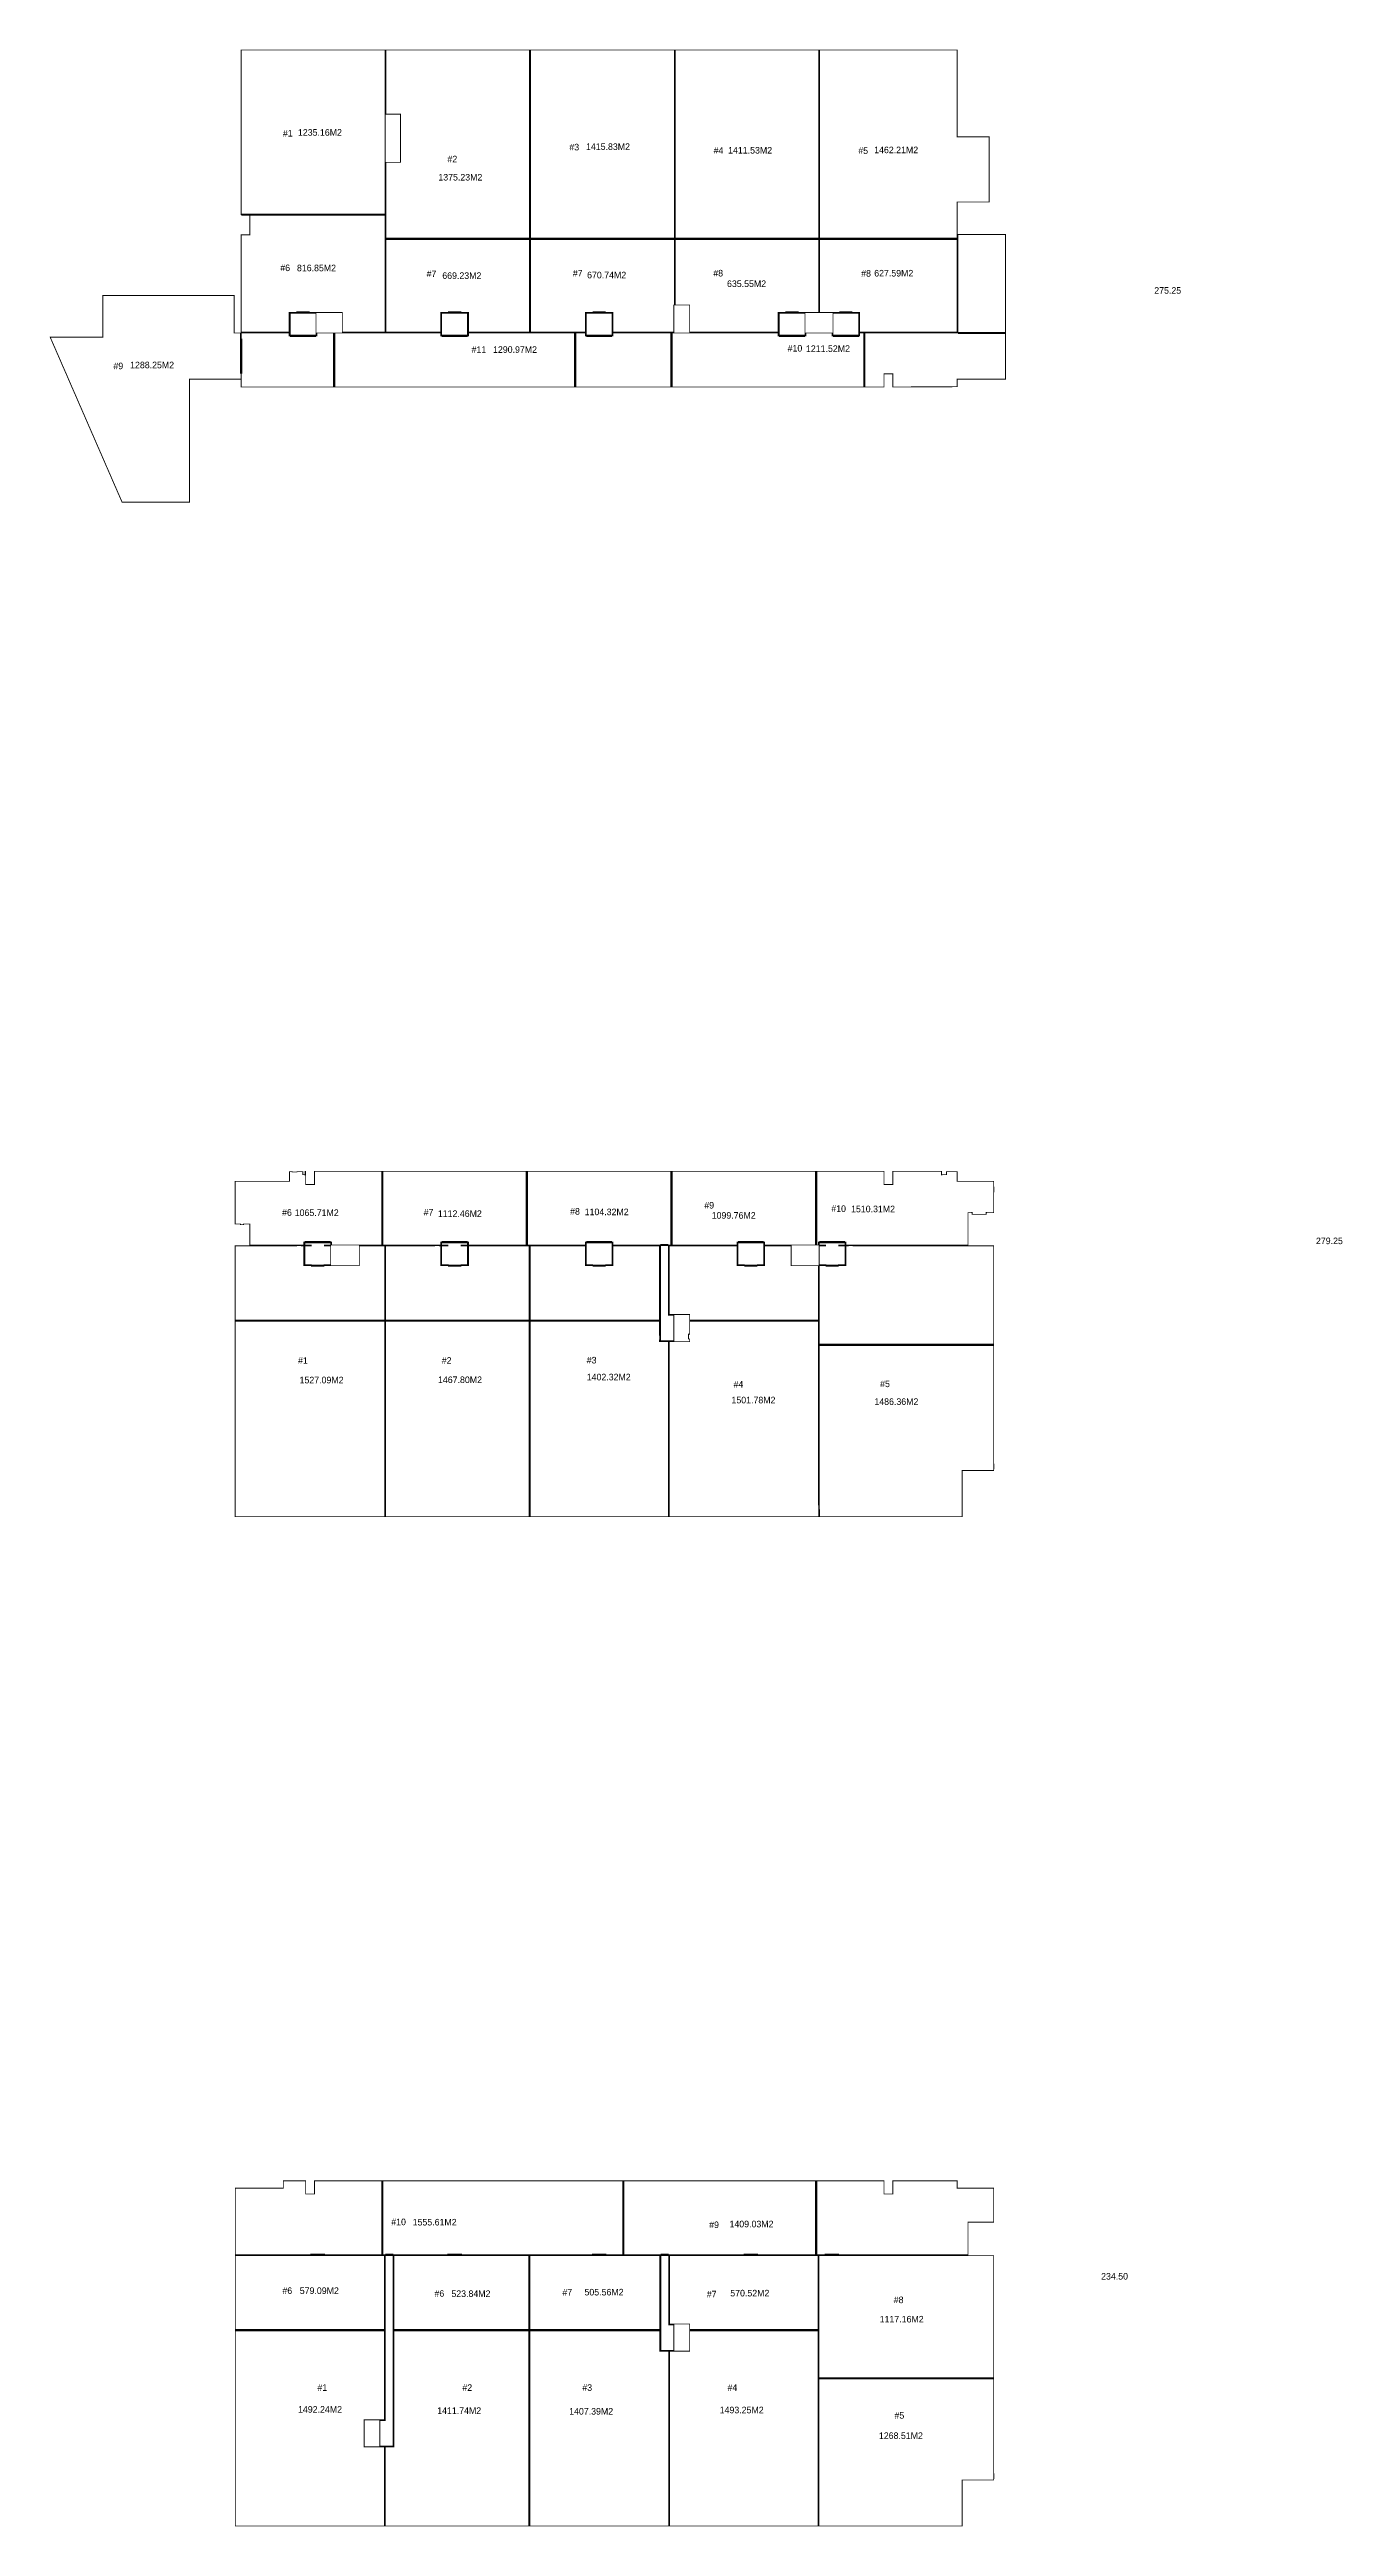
# Model space of a CAD drawing. Header units: millimetres. Extents: x -552870 to 1405794, y -1345622 to 197746.
# Drawn here: x 390170 to 685275, y -405709 to 159591 of the extents above; entities that cross this region are included whole.
import ezdxf

# ---------------------------------------------------------------- set-up
doc = ezdxf.new("R2010")
doc.units = ezdxf.units.MM
doc.header["$LTSCALE"] = 1000
doc.header["$MEASUREMENT"] = 0
doc.layers.get('0').update_dxf_attribs({"linetype": 'CONTINUOUS'})
doc.styles.add('나눔바른고딕', font='')
doc.styles.get('나눔바른고딕').set_extended_font_data('나눔바른고딕')

msp = doc.modelspace()

# ---------------------------------------------------------------- linework, layer by layer
at = {"color": 3, "ltscale": 10000, "const_width": 200}
for points in [[(433930.1, 159490.5), (433930.1, 121890.5), (466780.1, 121890.5), (466780.1, 159490.5), (433930.1, 159490.5)], [(466980.1, 159490.5), (466980.1, 144840.5), (470280.1, 144840.5), (470280.1, 133840.5), (466980.1, 133840.5), (466980.1, 116390.5), (499730.1, 116390.5), (499730.1, 159490.5), (466980.1, 159490.5)], [(499930.1, 159490.5), (499930.1, 116390.5), (532780.1, 116390.5), (532780.1, 159490.5), (499930.1, 159490.5)], [(532980.1, 159490.5), (532980.1, 116390.5), (565730.1, 116390.5), (565730.1, 159490.5), (532980.1, 159490.5)], [(565930.1, 159490.5), (565930.1, 116390.5), (597330.1, 116390.5), (597330.1, 124790.5), (604655.1, 124790.5), (604655.1, 139653), (597330.1, 139653), (597330.1, 159490.5), (565930.1, 159490.5)], [(435880.1, 121890.5), (435880.1, 117290.5), (433930.1, 117290.5), (433930.1, 95090.5), (444880.1, 95090.5), (444880.1, 99590.5), (457005.1, 99590.5), (457005.1, 95090.5), (466780.1, 95090.5), (466780.1, 121890.5), (435880.1, 121890.5)], [(466980.1, 116390.5), (466980.1, 95090.5), (479480.1, 95090.5), (479480.1, 99590.5), (485780.1, 99590.5), (485780.1, 95090.5), (499730.1, 95090.5), (499730.1, 116390.5), (466980.1, 116390.5)], [(532680.1, 95090.5), (532680.1, 101290.5), (532780.1, 101290.5), (532780.1, 116390.5), (499930.1, 116390.5), (499930.1, 95090.5), (512480.1, 95090.5), (512480.1, 99590.5), (518780.1, 99590.5), (518780.1, 95090.5), (532680.1, 95090.5)], [(597530.1, 117390.5), (597530.1, 94890.5), (575092.6, 94890.5), (575092.6, 94240.5), (574892.6, 94240.5), (574892.6, 99390.5), (573442.6, 99390.5), (573442.6, 99590.5), (570442.6, 99590.5), (570442.6, 99390.5), (568992.6, 99390.5), (568992.6, 94233.9), (568792.6, 94233.9), (568792.6, 94890.5), (562792.6, 94890.5), (562792.6, 94233.9), (562592.6, 94233.9), (562592.6, 99390.5), (561142.6, 99390.5), (561142.6, 99590.5), (558142.6, 99590.5), (558142.6, 99390.5), (556692.6, 99390.5), (556692.6, 94240.5), (556492.6, 94240.5), (556492.6, 94890.5), (532130.1, 94890.5), (532130.1, 82565.5), (580630.1, 82565.5), (580630.1, 85565.5), (582630.1, 85565.5), (582630.1, 82565.5), (597330.1, 82640.5), (597330.1, 84340.5), (608380.1, 84340.5), (608380.1, 117390.5), (597530.1, 117390.5)], [(556492.6, 99590.5), (556492.6, 95090.5), (536280.1, 95090.5), (536280.1, 101290.5), (532980.1, 101290.5), (532980.1, 116390.5), (565730.1, 116390.5), (565730.1, 99590.5), (556492.6, 99590.5)], [(433930.1, 94890.5), (433930.1, 82565.5), (532130.1, 82565.5), (532130.1, 94890.5), (518780.1, 94890.5), (518780.1, 94233.9), (518580.1, 94233.9), (518580.1, 99390.5), (517130.1, 99390.5), (517130.1, 99590.5), (514130.1, 99590.5), (514130.1, 99390.5), (512680.1, 99390.5), (512680.1, 94240.5), (512480.1, 94240.5), (512480.1, 94890.5), (485780.1, 94890.5), (485780.1, 94233.9), (485580.1, 94233.9), (485580.1, 99390.5), (484130.1, 99378), (484130.1, 99590.5), (481130.1, 99590.5), (481130.1, 99390.5), (479680.1, 99390.5), (479680.1, 94240.5), (479480.1, 94240.5), (479480.1, 94890.5), (451180.1, 94890.5), (451180.1, 94233.9), (450980.1, 94233.9), (450980.1, 99390.5), (449530.1, 99390.5), (449530.1, 99590.5), (446530.1, 99590.5), (446530.1, 99390.5), (445080.1, 99390.5), (445080.1, 94240.5), (444880.1, 94240.5), (444880.1, 94890.5), (433930.1, 94890.5)], [(448480.1, -96434.5), (448480.1, -97234.5), (448405.1, -97234.5), (448405.1, -97184.5), (448005.1, -97184.5), (448005.1, -96509.5), (446655.1, -96509.5), (446655.1, -96584.5), (445555.1, -96584.5), (445555.1, -96509.5), (444930.1, -96509.5), (444930.1, -98709.5), (432530.1, -98709.5), (432530.1, -108459.5), (433780.1, -108459.5), (433780.1, -108609.5), (434430.1, -108609.5), (434430.1, -108459.5), (435880.1, -108459.5), (435880.1, -113259.5), (448230.1, -113259.5), (448230.1, -112609.5), (448430.1, -112609.5), (448430.1, -113259.5), (449870.1, -113259.5), (449870.5, -113459.5), (448430.1, -113459.5), (448430.1, -117759.5), (449880.1, -117759.5), (449880.1, -117747), (449925.1, -117747), (449925.1, -117972), (449880.1, -117972), (449880.1, -117959.5), (448230.1, -117959.5), (448230.1, -113459.5), (447680.1, -113459.5), (447680.1, -113409.5), (446580.1, -113409.5), (446580.1, -113459.5), (432530.1, -113459.5), (432530.1, -130509.5), (466655.1, -130509.5), (466655.1, -113459.5), (460880.1, -113459.5), (460880.1, -117959.5), (452880.1, -117959.5), (452880.1, -117972), (452835.1, -117972), (452835.1, -117747), (452880.1, -117747), (452880.1, -117759.5), (454330.1, -117759.5), (454330.1, -113459.5), (452890.1, -113459.5), (452890.1, -113259.5), (454330.1, -113259.5), (454330.1, -112602.8), (454530.1, -112602.8), (454530.1, -113259.5), (466130.1, -113259.5), (466130.1, -96434.5), (450630.1, -96434.5), (450630.1, -99434.5), (448630.1, -99434.5), (448630.1, -96434.5), (448480.1, -96434.5)], [(499130.1, -113259.5), (512480.1, -113259.5), (512480.1, -112609.5), (512680.1, -112609.5), (512680.1, -117759.5), (514130.1, -117759.5), (514130.1, -117959.5), (512480.1, -117959.5), (512480.1, -113459.5), (499855.1, -113459.5), (499855.1, -130509.5), (529405.1, -130509.5), (529405.1, -113459.5), (518780.1, -113459.5), (518780.1, -117959.5), (517130.1, -117959.5), (517130.1, -117759.5), (518580.1, -117759.5), (518580.1, -112602.8), (518780.1, -112602.8), (518780.1, -113259.5), (529605.1, -113259.5), (529605.1, -135109.5), (532680.1, -135109.5), (532680.1, -129309.5), (531405.1, -129309.5), (531405.1, -113259.5), (532130.1, -113259.5), (532130.1, -96434.5), (499130.1, -96434.5), (499130.1, -113259.5)], [(532130.1, -96434.5), (532130.1, -113259.5), (547080.1, -113259.5), (547080.1, -112609.5), (547280.1, -112609.5), (547280.1, -117759.5), (548730.1, -117759.5), (548730.1, -117959.5), (547080.1, -117959.5), (547080.1, -113459.5), (531605.1, -113459.5), (531605.1, -129109.5), (536280.1, -129109.5), (536280.1, -130509.5), (565655.1, -130509.5), (565655.1, -117959.5), (559430.1, -117959.5), (559430.1, -113459.5), (553380.1, -113459.5), (553380.1, -117959.5), (551730.1, -117959.5), (551730.1, -117759.5), (553180.1, -117759.5), (553180.1, -112602.8), (553380.1, -112602.8), (553380.1, -113259.5), (565130.1, -113259.5), (565130.1, -96434.5), (532130.1, -96434.5)], [(565655.1, -113259.5), (565130.1, -113259.5), (565130.1, -96434.5), (580630.1, -96434.5), (580630.1, -99434.5), (582630.1, -99434.5), (582630.1, -96434.5), (593780.1, -96434.5), (593780.1, -97234.5), (593855.1, -97234.5), (593855.1, -97184.5), (594880.1, -97184.5), (594880.1, -96509.5), (597330.1, -96509.5), (597330.1, -98709.5), (605655.1, -98709.5), (605655.1, -100059.5), (605705.1, -100059.5), (605705.1, -101159.5), (605655.1, -101159.5), (605655.1, -105859.5), (604067.1, -105859.5), (604067.1, -105844.5), (603965.1, -105844.5), (603965.1, -106259.5), (600765.1, -106259.5), (600765.1, -105844.5), (600663.1, -105844.5), (600663.1, -105859.5), (599805.1, -105859.5), (599805.1, -113259.5), (571955.1, -113259.5), (571955.1, -112609.5), (571755.1, -112609.5), (571755.1, -113259.5), (570315.1, -113259.5), (570315.1, -113459.5), (571755.1, -113459.5), (571755.1, -117759.5), (570305.1, -117759.5), (570305.1, -117747), (570260.1, -117747), (570260.1, -117972), (570305.1, -117972), (570305.1, -117959.5), (571955.1, -117959.5), (571955.1, -113459.5), (572505.1, -113459.5), (572505.1, -113409.5), (573605.1, -113409.5), (573605.1, -113459.5), (605655.1, -113459.5), (605655.1, -136009.5), (565855.1, -136009.5), (565855.1, -117959.5), (567305.1, -117959.5), (567305.1, -117972), (567350.1, -117972), (567350.1, -117747), (567305.1, -117747), (567305.1, -117759.5), (565855.1, -117759.5), (565855.1, -113459.5), (567295.1, -113459.5), (567295.1, -113259.5), (565855.1, -113259.5), (565855.1, -112602.8), (565655.1, -112602.8), (565655.1, -113259.5)], [(432530.1, -130509.5), (432530.1, -175259.5), (466655.1, -175259.5), (466655.1, -130509.5), (432530.1, -130509.5)], [(466855.1, -130509.5), (466855.1, -175259.5), (499655.1, -175259.5), (499655.1, -130509.5), (466855.1, -130509.5)], [(499855.1, -130509.5), (499855.1, -175259.5), (531405.1, -175259.5), (531405.1, -135309.5), (529405.1, -135309.5), (529405.1, -134959.5), (529455.1, -134959.5), (529455.1, -133859.5), (529405.1, -133859.5), (529405.1, -130509.5), (499855.1, -130509.5)], [(536280.1, -130509.5), (536280.1, -133609.5), (536030.1, -133609.5), (536030.1, -134709.5), (536280.1, -134709.5), (536280.1, -135309.5), (531605.1, -135309.5), (531605.1, -175259.5), (565730.1, -175259.5), (565730.1, -172559.5), (565655.1, -172559.5), (565655.1, -130509.5), (536280.1, -130509.5)], [(566804.4, -136009.5), (565855.1, -136009.5), (565855.1, -172559.5), (565880.1, -172559.5), (565880.1, -173659.5), (565930.1, -173659.5), (565930.1, -175259.5), (598480.1, -175259.5), (598480.1, -164709.5), (605655.1, -164709.5), (605655.1, -164359.5), (605705.1, -164359.5), (605705.1, -163259.5), (605655.1, -163259.5), (605655.1, -136009.5), (566804.4, -136009.5)], [(468605.1, -343709.5), (521130.1, -343709.5), (521130.1, -326834.5), (450630.1, -326834.5), (450630.1, -329834.5), (448630.1, -329834.5), (448630.1, -326834.5), (443530.1, -326834.5), (443530.1, -328509.5), (432580.1, -328509.5), (432580.1, -343709.5), (466805.1, -343709.5), (466805.1, -381559.5), (465580.1, -381559.5), (465580.1, -387359.5), (468605.1, -387359.5), (468605.1, -343709.5)], [(531480.1, -343709.5), (599805.1, -343709.5), (599805.1, -336259.5), (605655.1, -336259.5), (605655.1, -328509.5), (597330.1, -328509.5), (597330.1, -326834.5), (582630.1, -326834.5), (582630.1, -329834.5), (580630.1, -329834.5), (580630.1, -326834.5), (521130.1, -326834.5), (521130.1, -343709.5), (529680.1, -343709.5), (529680.1, -365509.5), (532680.1, -365509.5), (532680.1, -359709.5), (531480.1, -359709.5), (531480.1, -343709.5)], [(449720.1, -343709.5), (449720.1, -343909.5), (432580.1, -343909.5), (432580.1, -360909.5), (466605.1, -360909.5), (466605.1, -343909.5), (453040.1, -343909.5), (453040.1, -343709.5), (449720.1, -343709.5)], [(480970.1, -343709.5), (480970.1, -343909.5), (468805.1, -343909.5), (468805.1, -360909.5), (499580.1, -360909.5), (499580.1, -343909.5), (484290.1, -343909.5), (484290.1, -343709.5), (480970.1, -343709.5)], [(513970.1, -343709.5), (513970.1, -343909.5), (499780.1, -343909.5), (499780.1, -360909.5), (529480.1, -360909.5), (529480.1, -343909.5), (517290.1, -343909.5), (517290.1, -343709.5), (513970.1, -343709.5)], [(548570.1, -343909.5), (531680.1, -343909.5), (531680.1, -359509.5), (536280.1, -359509.5), (536280.1, -360909.5), (565580.1, -360909.5), (565580.1, -348409.5), (565580.1, -343909.5), (551890.1, -343909.5), (551890.1, -343709.5), (548570.1, -343709.5), (548570.1, -343909.5)], [(567070.1, -343709.5), (567070.1, -343909.5), (565780.1, -343909.5), (565780.1, -371909.5), (605655.1, -371909.5), (605655.1, -343909.5), (570390.1, -343909.5), (570390.1, -343709.5), (567070.1, -343709.5)], [(432580.1, -360909.5), (432580.1, -405609.5), (466605.1, -405609.5), (466605.1, -387559.5), (461980.1, -387559.5), (461980.1, -381359.5), (466605.1, -381359.5), (466605.1, -360909.5), (432580.1, -360909.5)], [(468805.1, -360909.5), (468805.1, -387559.5), (466805.1, -387559.5), (466805.1, -405609.5), (499580.1, -405609.5), (499580.1, -377409.5), (499580.1, -360909.5), (468805.1, -360909.5)], [(499780.1, -360909.5), (499780.1, -405609.5), (531480.1, -405609.5), (531480.1, -365709.5), (529480.1, -365709.5), (529480.1, -360909.5), (499780.1, -360909.5)], [(536280.1, -360909.5), (536280.1, -365709.5), (531680.1, -365709.5), (531680.1, -405609.5), (565580.1, -405609.5), (565580.1, -360909.5), (536280.1, -360909.5)]]:
    msp.add_lwpolyline(points, dxfattribs=at)
at = {"color": 1, "ltscale": 10000, "const_width": 500}
for points in [[(433930.1, 121890.5), (466780.1, 121890.5)], [(466980.1, 116390.5), (499730.1, 116390.5)], [(499930.1, 116390.5), (532780.1, 116390.5)], [(532980.1, 116390.5), (565730.1, 116390.5)], [(565930.1, 116390.5), (597330.1, 116390.5)], [(446530.1, 99590.5), (449530.1, 99590.5)], [(481130.1, 99590.5), (484130.1, 99590.5)], [(514130.1, 99590.5), (517130.1, 99590.5)], [(558142.6, 99590.5), (561142.6, 99590.5)], [(570442.6, 99590.5), (573442.6, 99590.5)], [(433930.1, 93640.5), (433930.1, 85640.5)], [(445080.1, 94240.5), (450980.1, 94240.5)], [(455130.1, 94890.5), (455130.1, 82565.5)], [(479680.1, 94240.5), (485580.1, 94240.5)], [(510130.1, 94890.5), (510130.1, 82565.5)], [(512680.1, 94240.5), (518580.1, 94240.5)], [(532130.1, 94890.5), (532130.1, 82565.5)], [(556692.6, 94240.5), (562592.6, 94240.5)], [(568992.6, 94240.5), (574892.6, 94240.5)], [(576130.1, 94890.5), (576130.1, 82565.5)], [(597530.1, 94890.5), (608380.1, 94890.5)], [(466130.1, -96434.5), (466130.1, -113259.5)], [(499130.1, -96434.5), (499130.1, -113259.5)], [(532130.1, -96434.5), (532130.1, -113259.5)], [(565130.1, -96434.5), (565130.1, -113259.5)], [(448430.1, -112609.5), (454330.1, -112602.8)], [(479680.1, -112609.5), (485580.1, -112609.5)], [(512680.1, -112609.5), (518580.1, -112609.5)], [(529605.1, -113259.5), (531405.1, -113259.5)], [(553180.1, -112609.5), (547280.1, -112609.5)], [(571755.1, -112609.5), (565855.1, -112609.5)], [(449880.1, -117959.5), (452880.1, -117959.5)], [(481130.1, -117959.5), (484130.1, -117959.5)], [(514130.1, -117959.5), (517130.1, -117959.5)], [(548730.1, -117959.5), (551730.1, -117959.5)], [(567305.1, -117959.5), (570305.1, -117959.5)], [(466655.1, -130509.5), (432530.1, -130509.5)], [(499655.1, -130509.5), (466855.1, -130509.5)], [(529405.1, -130509.5), (499855.1, -130509.5)], [(565655.1, -130509.5), (536280.1, -130509.5)], [(605655.1, -136009.5), (565855.1, -136009.5)], [(466130.1, -326834.5), (466130.1, -343709.5)], [(521130.1, -326834.5), (521130.1, -343709.5)], [(565130.1, -326834.5), (565130.1, -343709.5)], [(449720.1, -343709.5), (453040.1, -343709.5)], [(466805.1, -343709.5), (468605.1, -343709.5)], [(480970.1, -343709.5), (484290.1, -343709.5)], [(513970.1, -343709.5), (517290.1, -343709.5)], [(529680.1, -343709.5), (531480.1, -343709.5)], [(548570.1, -343709.5), (551890.1, -343709.5)], [(567070.1, -343709.5), (570390.1, -343709.5)], [(466605.1, -360909.5), (432580.1, -360909.5)], [(468805.1, -360909.5), (499580.1, -360909.5)], [(499780.1, -360909.5), (529480.1, -360909.5)], [(536280.1, -360909.5), (565580.1, -360909.5)], [(565780.1, -371909.5), (605655.1, -371909.5)]]:
    msp.add_lwpolyline(points, dxfattribs=at)
at = {"color": 3, "ltscale": 10000, "const_width": 200}
for points in [[(597330.1, 95090.5), (597330.1, 116390.5), (565930.1, 116390.5), (565930.1, 99590.5), (570442.6, 99590.5), (575092.6, 99590.5), (575092.6, 95090.5)], [(433730.1, 93640.5), (433730.1, 94890.5), (432330.1, 94890.5), (432330.1, 103440.7), (402330.1, 103440.7), (402330.1, 93940.7), (390323.1, 93940.7), (406728.3, 56290.5), (422130.1, 56290.5), (422130.1, 84340.5), (433730.1, 84340.5), (433730.1, 84390.5), (433930.1, 84390.5), (433930.1, 93640.5)], [(466130.1, -96434.5), (466130.1, -113259.5), (479480.1, -113259.5), (479480.1, -112609.5), (479680.1, -112609.5), (479680.1, -113259.5), (481120.1, -113259.5), (481120.1, -113459.5), (479680.1, -113459.5), (479680.1, -117759.5), (481130.1, -117759.5), (481130.1, -117747), (481175.1, -117747), (481175.1, -117972), (481130.1, -117972), (481130.1, -117959.5), (479480.1, -117959.5), (479480.1, -113459.5), (479130.1, -113459.5), (479130.1, -113409.5), (478030.1, -113409.5), (478030.1, -113459.5), (466855.1, -113459.5), (466855.1, -130509.5), (499655.1, -130509.5), (499655.1, -113459.5), (485780.1, -113459.5), (485780.1, -117959.5), (484130.1, -117959.5), (484130.1, -117972), (484085.1, -117972), (484085.1, -117747), (484130.1, -117747), (484130.1, -117759.5), (485580.1, -117759.5), (485580.1, -113459.5), (484140.1, -113459.5), (484140.1, -113259.5), (485580.1, -113259.5), (485580.1, -112602.8), (485780.1, -112602.8), (485780.1, -113259.5), (499130.1, -113259.5), (499130.1, -96434.5)], [(605655.1, -371909.5), (605655.1, -393659.5), (605705.1, -393659.5), (605705.1, -394759.5), (605655.1, -394759.5), (605655.1, -395109.5), (598480.1, -395109.5), (598480.1, -405609.5), (565780.1, -405609.5), (565780.1, -371909.5)]]:
    msp.add_lwpolyline(points, close=True, dxfattribs=at)

# ---------------------------------------------------------------- texts
at = {"color": 3, "ltscale": 10000, "style": '나눔바른고딕'}
for s, p in [('1235.16M2 ', (446871.4, 139923.1)), ('1415.83M2 ', (512617.3, 136672.4)), ('1411.53M2 ', (545058.4, 135854.9)), ('1462.21M2 ', (578390.9, 135938.2)), ('1375.23M2 ', (478919, 129698.1)), ('816.85M2 ', (446641.4, 108990.8)), ('669.23M2 ', (479814.6, 107240.2)), ('670.74M2 ', (512868.9, 107374)), ('627.59M2 ', (578400.6, 107793.3)), ('635.55M2 ', (544804.4, 105390.5)), ('1290.97M2 ', (491398.2, 90366.8)), ('1211.52M2 ', (562825.5, 90585.9)), ('1288.25M2 ', (408565.9, 86848.9)), ('1065.71M2 ', (446137.9, -106622.3)), ('1112.46M2 ', (478804.6, -106832.4)), ('1104.32M2 ', (512310.4, -106437.1)), ('1099.76M2 ', (541309.9, -107243.5)), ('1510.31M2 ', (573112.9, -105772.6)), ('1527.09M2 ', (447240.8, -144812)), ('1467.80M2 ', (478837.8, -144756.3)), ('1402.32M2 ', (512782.1, -144136)), ('1501.78M2 ', (545823.5, -149382.5)), ('1486.36M2 ', (578438.8, -149745)), ('1555.61M2 ', (473053.6, -337014.6)), ('1409.03M2 ', (545377.2, -337436.6)), ('579.09M2 ', (447285.7, -352651.5)), ('523.84M2 ', (481895.2, -353336.4)), ('505.56M2 ', (512270.2, -352986.1)), ('570.52M2 ', (545545.8, -353208.1)), ('1117.16M2 ', (579650.4, -359153.9)), ('1492.24M2 ', (446894.4, -379738.4)), ('1411.74M2 ', (478654.4, -380022.1)), ('1407.39M2 ', (508773, -380176.1)), ('1493.25M2 ', (543130.1, -379878.8)), ('1268.51M2 ', (579472.7, -385739))]:
    msp.add_text(s, height=1500, dxfattribs=at).set_placement(p)
at = {"ltscale": 10000, "style": '나눔바른고딕'}
for s, p in [('#1', (443435.5, 139738.5)), ('#3', (508811.7, 136572.5)), ('#4', (541745.6, 135805.9)), ('#5', (574762.3, 135766.5)), ('#2', (480990.4, 133848.5)), ('#6', (442840, 109024.1)), ('#7', (476231.4, 107658.9)), ('#7', (509610.2, 107808.6)), ('#8', (541668.3, 107804.3)), ('#8', (575428.1, 107759.9)), ('#11', (486496.1, 90338.9)), ('#10', (558632.1, 90666.1)), ('#9', (404751, 86632.3)), ('#6', (443246.5, -106570.1)), ('#7', (475570.4, -106521)), ('#8', (508984.2, -106323.6)), ('#9', (539617.3, -104930.2)), ('#10', (568604.9, -105698.2)), ('#1', (446887.2, -140366.4)), ('#2', (479695.9, -140341.2)), ('#3', (512787.4, -140280.3)), ('#4', (546295.6, -145780.4)), ('#5', (579746.4, -145684.5)), ('#10', (468170.7, -336956.7)), ('#9', (540732.1, -337610.2)), ('#6', (443321.3, -352647.4)), ('#6', (478031.8, -353278.8)), ('#7', (507234.3, -353010.7)), ('#7', (540190.4, -353431.7)), ('#8', (582853.3, -354743.8)), ('#1', (451319.6, -374762)), ('#2', (484396.1, -374762)), ('#3', (511778.4, -374762)), ('#4', (544912.3, -374762)), ('#5', (583032.2, -381102.8))]:
    msp.add_text(s, height=1500, dxfattribs=at).set_placement(p)
at = {"color": 1, "ltscale": 10000, "style": '나눔바른고딕'}
for s, p in [('275.25', (642320.5, 103859.8)), ('279.25', (679223.9, -113053.6)), ('234.50', (630186.7, -349360.3))]:
    msp.add_text(s, height=1500, dxfattribs=at).set_placement(p)

doc.saveas('drawing.dxf')
